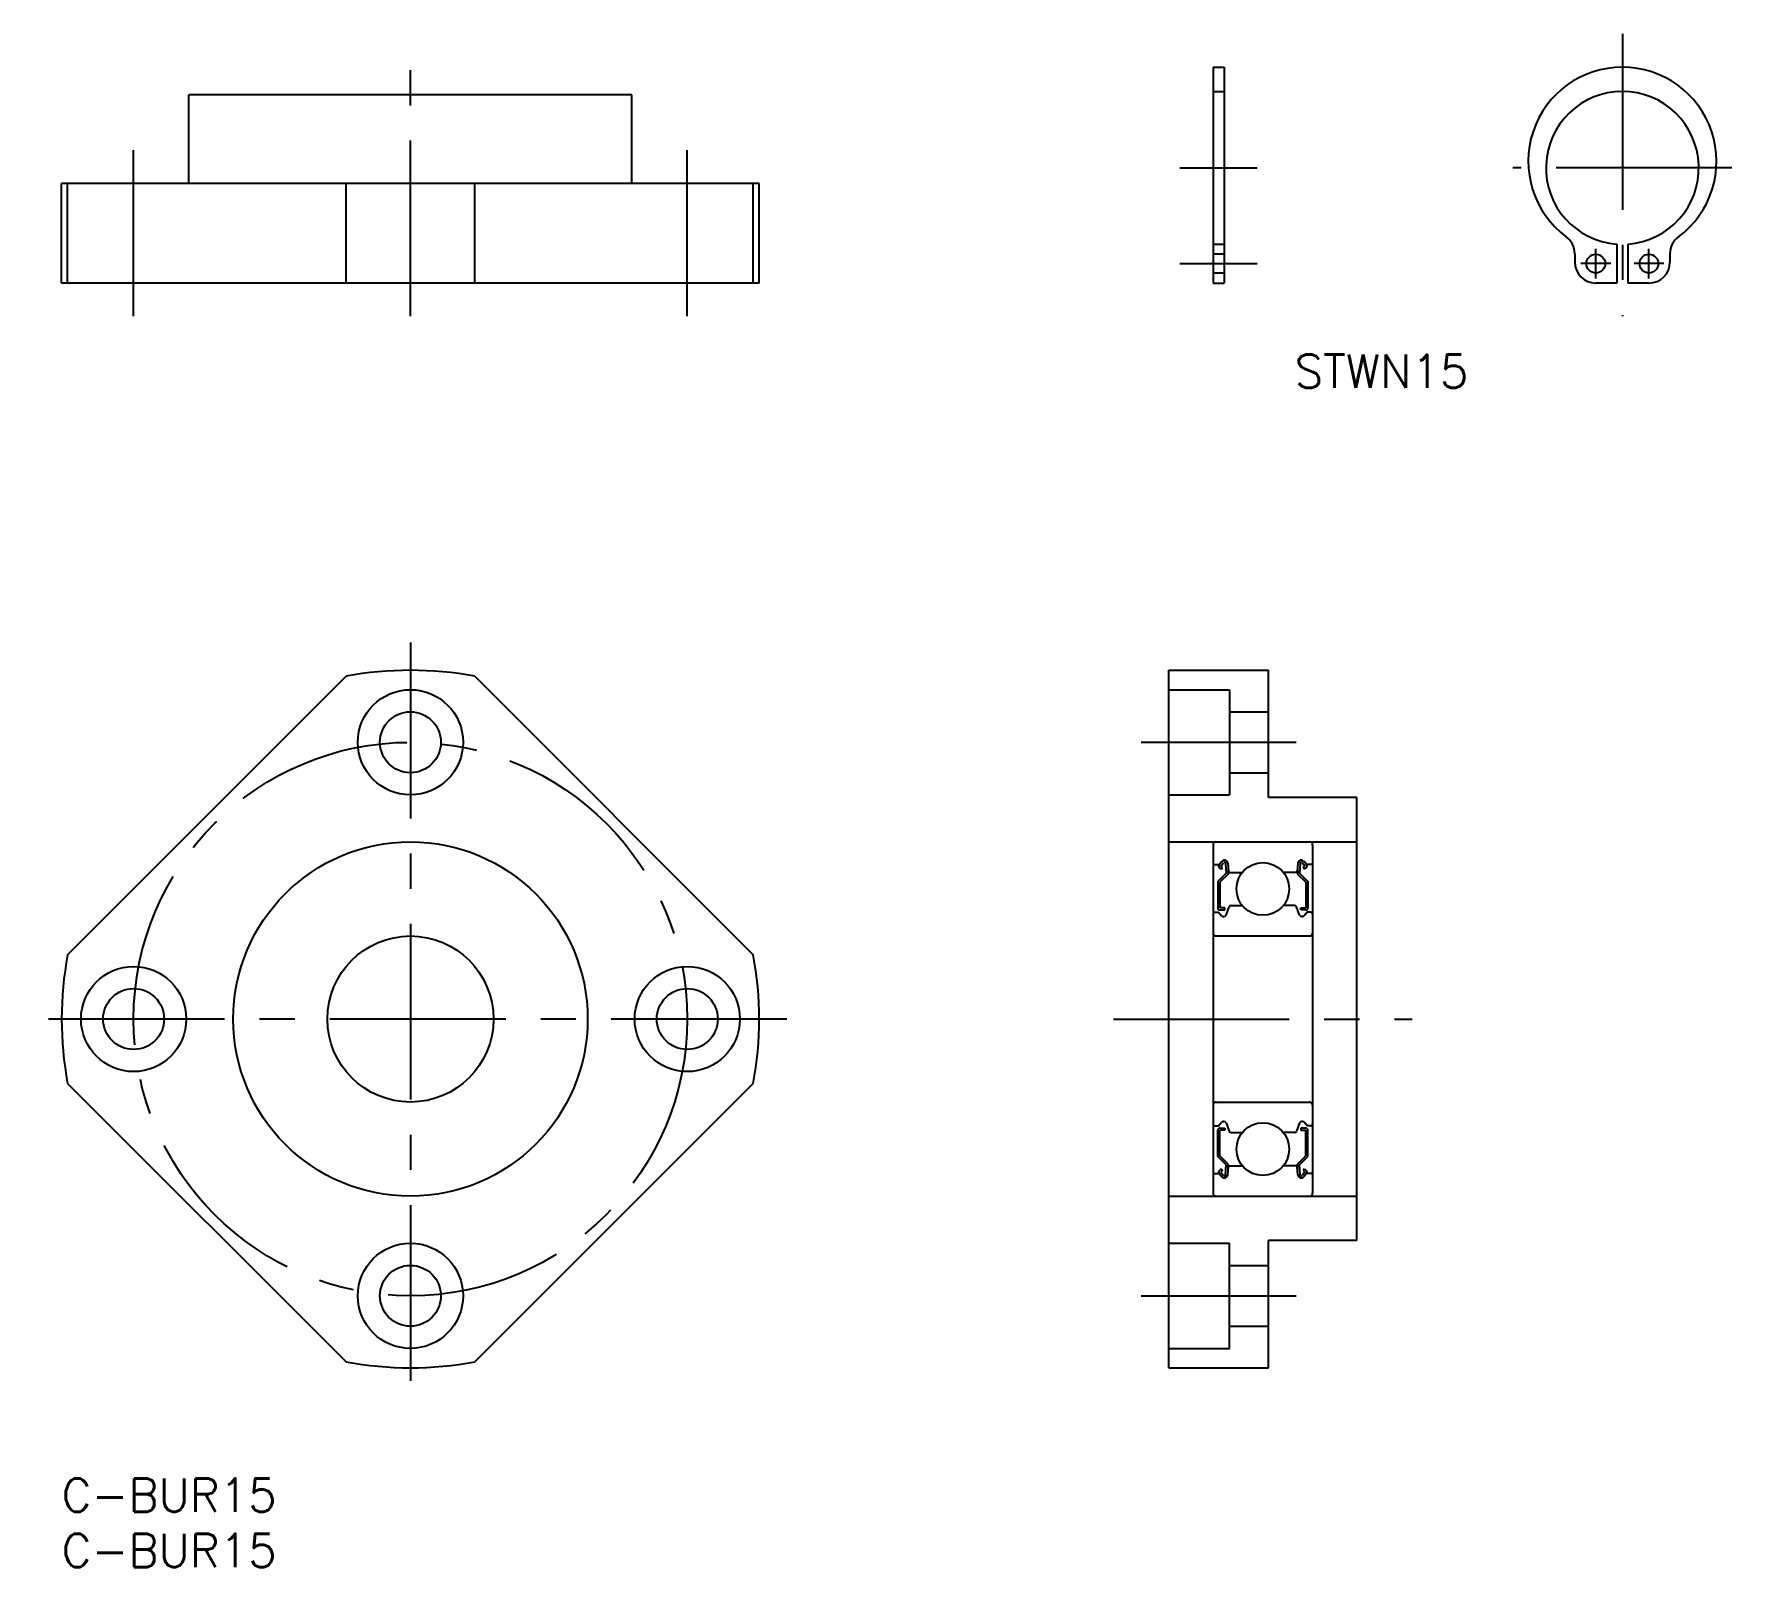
# Model space of a CAD drawing. Extents: x -2 to 151, y -8 to 130.
import ezdxf

# ---------------------------------------------------------------- set-up
doc = ezdxf.new("R2010")
doc.units = 0
doc.header["$LTSCALE"] = 0.5
doc.linetypes.add('CENTER', pattern=[50.8, 31.75, -6.35, 6.35, -6.35])
doc.linetypes.add('DASHED', pattern=[19.05, 12.7, -6.35])
for name, color, linetype in [('MSM_CENTER', 1, 'CENTER'), ('MSM_CONTINUOUS', 7, 'CONTINUOUS'), ('MSM_DASHED', 4, 'DASHED'), ('MSM_PART_NUMBER', 7, 'CONTINUOUS')]:
    doc.layers.add(name, color=color, linetype=linetype)
doc.styles.get("Standard").update_dxf_attribs({"font": 'txt.shx', "height": 3, "bigfont": 'bigfont.shx'})

# ---------------------------------------------------------------- blocks, each defined once
blk = doc.blocks.new('*U2')
at = {"layer": 'MSM_PART_NUMBER'}
blk.add_text('C-BUR15', height=3, dxfattribs=at).set_placement((0, -3))
blk = doc.blocks.new('*U3')
at = {"layer": 'MSM_PART_NUMBER'}
blk.add_text('C-BUR15', height=3, dxfattribs=at).set_placement((0, -8))
blk = doc.blocks.new('*U5')
at = {"layer": 'MSM_PART_NUMBER'}
blk.add_text('STWN15', height=3, dxfattribs=at).set_placement((111.36, 98.51))

msp = doc.modelspace()

# ---------------------------------------------------------------- linework, layer by layer
at = {"layer": 'MSM_CENTER'}
for p, q in [((140.95, 130.48), (140.95, 104.98)), ((31.5, 104.98), (31.5, 127.98)), ((6.5, 104.98), (6.5, 119.98)), ((56.5, 104.98), (56.5, 119.98)), ((100.98, 118.38), (107.98, 118.38)), ((150.85, 118.38), (131.05, 118.38)), ((138.55, 108.38), (138.55, 111.08)), ((143.35, 108.38), (143.35, 111.08)), ((100.98, 109.73), (107.98, 109.73)), ((139.9, 109.73), (137.2, 109.73)), ((144.7, 109.73), (142, 109.73)), ((31.5, 75.5), (31.5, 7.5)), ((97.48, 66.5), (111.48, 66.5)), ((65.5, 41.5), (-2.5, 41.5)), ((94.98, 41.5), (121.98, 41.5)), ((97.48, 16.5), (111.48, 16.5))]:
    msp.add_line(p, q, dxfattribs=at)
msp.add_circle((31.5, 41.5), 25, dxfattribs=at)
at = {"layer": 'MSM_CONTINUOUS'}
for p, q in [((103.98, 127.48), (103.98, 107.98)), ((103.98, 127.48), (104.98, 127.48)), ((104.98, 127.48), (104.98, 107.98)), ((11.5, 116.98), (11.5, 124.98)), ((51.5, 124.98), (11.5, 124.98)), ((51.5, 116.98), (51.5, 124.98)), ((0, 107.98), (0, 116.98)), ((63, 116.98), (0, 116.98)), ((0.54, 107.98), (0.54, 116.98)), ((25.69, 107.98), (25.69, 116.98)), ((37.31, 107.98), (37.31, 116.98)), ((62.46, 107.98), (62.46, 116.98)), ((63, 107.98), (63, 116.98)), ((136.65, 110.63), (136.65, 109.88)), ((140.45, 111.5), (140.45, 107.98)), ((141.45, 111.5), (141.45, 107.98)), ((145.25, 110.63), (145.25, 109.88)), ((63, 107.98), (0, 107.98)), ((103.98, 107.98), (104.98, 107.98)), ((140.45, 107.98), (138.55, 107.98)), ((143.35, 107.98), (141.45, 107.98)), ((0.54, 47.31), (25.69, 72.46)), ((37.31, 72.46), (62.46, 47.31)), ((99.98, 10), (99.98, 73)), ((99.98, 73), (108.98, 73)), ((108.98, 61.5), (108.98, 73)), ((99.98, 71.25), (105.48, 71.25)), ((105.48, 71.25), (105.48, 61.75)), ((105.48, 69.25), (108.98, 69.25)), ((105.48, 63.75), (108.98, 63.75)), ((99.98, 61.75), (105.48, 61.75)), ((116.98, 61.5), (108.98, 61.5)), ((116.98, 21.5), (116.98, 61.5)), ((99.98, 57.5), (116.98, 57.5)), ((103.98, 57.2), (103.98, 25.8)), ((112.98, 57.2), (112.98, 25.8)), ((104.08, 55.45), (104.54, 55.45)), ((104.54, 55.45), (104.79, 55.75)), ((104.69, 55.32), (104.94, 55.62)), ((104.85, 55.19), (104.69, 55.32)), ((105.12, 55.56), (105.16, 54.68)), ((105.32, 55.58), (105.38, 54.84)), ((111.64, 55.58), (111.58, 54.84)), ((111.84, 55.56), (111.8, 54.68)), ((112.27, 55.32), (112.02, 55.62)), ((112.11, 55.19), (112.27, 55.32)), ((112.42, 55.45), (112.17, 55.75)), ((112.88, 55.45), (112.42, 55.45)), ((105.16, 54.68), (104.41, 53.93)), ((104.41, 53.93), (104.41, 51.55)), ((104.72, 55.04), (104.56, 55.17)), ((105.36, 54.6), (104.61, 53.85)), ((104.61, 53.85), (104.61, 51.55)), ((104.72, 55.04), (104.85, 55.19)), ((105.36, 55.07), (105.36, 54.6)), ((105.48, 54.75), (106.63, 54.75)), ((111.48, 54.75), (110.33, 54.75)), ((111.6, 55.07), (111.6, 54.6)), ((111.6, 54.6), (112.35, 53.85)), ((111.8, 54.68), (112.55, 53.93)), ((112.24, 55.04), (112.11, 55.19)), ((112.24, 55.04), (112.4, 55.17)), ((112.35, 53.85), (112.35, 51.55)), ((112.55, 53.93), (112.55, 51.55)), ((104.18, 51.15), (104.48, 51.15)), ((104.48, 51.15), (104.76, 50.82)), ((105.06, 51.55), (104.61, 51.55)), ((104.61, 51.35), (105.06, 51.35)), ((104.91, 50.75), (104.97, 50.75)), ((105.06, 51.35), (105.06, 51.55)), ((105.16, 50.88), (105.43, 51.62)), ((105.62, 51.75), (106.63, 51.75)), ((111.34, 51.75), (110.33, 51.75)), ((111.8, 50.88), (111.53, 51.62)), ((111.9, 51.55), (112.35, 51.55)), ((111.9, 51.35), (111.9, 51.55)), ((112.35, 51.35), (111.9, 51.35)), ((112.05, 50.75), (111.99, 50.75)), ((112.48, 51.15), (112.2, 50.82)), ((112.78, 51.15), (112.48, 51.15)), ((104.28, 49), (112.68, 49)), ((0.54, 35.69), (25.69, 10.54)), ((37.31, 10.54), (62.46, 35.69)), ((104.28, 34), (112.68, 34)), ((104.91, 32.25), (104.97, 32.25)), ((112.05, 32.25), (111.99, 32.25)), ((104.18, 31.85), (104.48, 31.85)), ((104.41, 29.07), (104.41, 31.45)), ((104.48, 31.85), (104.76, 32.18)), ((104.61, 31.65), (105.06, 31.65)), ((105.06, 31.45), (104.61, 31.45)), ((104.61, 29.15), (104.61, 31.45)), ((105.06, 31.65), (105.06, 31.45)), ((105.16, 32.12), (105.43, 31.38)), ((105.62, 31.25), (106.63, 31.25)), ((111.34, 31.25), (110.33, 31.25)), ((111.8, 32.12), (111.53, 31.38)), ((112.35, 31.65), (111.9, 31.65)), ((111.9, 31.65), (111.9, 31.45)), ((111.9, 31.45), (112.35, 31.45)), ((112.48, 31.85), (112.2, 32.18)), ((112.35, 29.15), (112.35, 31.45)), ((112.78, 31.85), (112.48, 31.85)), ((112.55, 29.07), (112.55, 31.45)), ((105.36, 28.4), (104.61, 29.15)), ((111.6, 28.4), (112.35, 29.15)), ((105.16, 28.32), (104.41, 29.07)), ((104.72, 27.96), (104.56, 27.83)), ((104.85, 27.81), (104.69, 27.68)), ((104.69, 27.68), (104.94, 27.38)), ((104.72, 27.96), (104.85, 27.81)), ((105.12, 27.44), (105.16, 28.32)), ((105.32, 27.42), (105.38, 28.16)), ((105.36, 27.93), (105.36, 28.4)), ((105.48, 28.25), (106.63, 28.25)), ((111.48, 28.25), (110.33, 28.25)), ((111.64, 27.42), (111.58, 28.16)), ((111.6, 27.93), (111.6, 28.4)), ((111.8, 28.32), (112.55, 29.07)), ((111.84, 27.44), (111.8, 28.32)), ((112.27, 27.68), (112.02, 27.38)), ((112.24, 27.96), (112.11, 27.81)), ((112.11, 27.81), (112.27, 27.68)), ((112.24, 27.96), (112.4, 27.83)), ((104.08, 27.55), (104.54, 27.55)), ((104.54, 27.55), (104.79, 27.25)), ((112.42, 27.55), (112.17, 27.25)), ((112.88, 27.55), (112.42, 27.55)), ((99.98, 25.5), (116.98, 25.5)), ((108.98, 10), (108.98, 21.5)), ((116.98, 21.5), (108.98, 21.5)), ((99.98, 21.25), (105.48, 21.25)), ((105.48, 11.75), (105.48, 21.25)), ((105.48, 19.25), (108.98, 19.25)), ((105.48, 13.75), (108.98, 13.75)), ((99.98, 11.75), (105.48, 11.75)), ((99.98, 10), (108.98, 10))]:
    msp.add_line(p, q, dxfattribs=at)
for centre, radius in [((138.55, 109.73), 0.85), ((143.35, 109.73), 0.85), ((31.5, 66.5), 4.75), ((31.5, 66.5), 2.75), ((31.5, 41.5), 16), ((108.48, 53.25), 2.38), ((31.5, 41.5), 7.5), ((6.5, 41.5), 4.75), ((56.5, 41.5), 4.75), ((6.5, 41.5), 2.75), ((56.5, 41.5), 2.75), ((108.48, 29.75), 2.38), ((31.5, 16.5), 4.75), ((31.5, 16.5), 2.75)]:
    msp.add_circle(centre, radius, dxfattribs=at)
for centre, radius, start, end in [((140.95, 118.98), 8.5, 306.5949, 233.4051), ((140.95, 118.38), 6.9, 274.1555, 265.8445), ((134.75, 110.63), 1.9, 360, 53.4051), ((147.15, 110.63), 1.9, 126.5949, 180), ((138.55, 109.88), 1.9, 180, 270), ((143.35, 109.88), 1.9, 270, 0), ((31.5, 41.5), 31.5, 79.3713, 100.6287), ((104.28, 57.2), 0.3, 90, 180), ((112.68, 57.2), 0.3, 0, 90), ((104.08, 55.55), 0.1, 180, 270), ((104.69, 55.32), 0.2, 140.0002, 230.0848), ((105.02, 55.55), 0.3, 4.9968, 140.0002), ((105.02, 55.56), 0.1, 2.8198, 140.0033), ((111.94, 55.55), 0.3, 39.9998, 175.0032), ((111.94, 55.56), 0.1, 39.9967, 177.1802), ((112.27, 55.32), 0.2, 309.9152, 39.9998), ((112.88, 55.55), 0.1, 270, 0), ((105.48, 54.85), 0.1, 184.9968, 269.9995), ((111.48, 54.85), 0.1, 270.0005, 355.0032), ((104.18, 50.95), 0.2, 90, 180), ((104.61, 51.55), 0.2, 180, 270), ((104.91, 50.95), 0.2, 219.9962, 270), ((104.97, 50.95), 0.2, 270, 339.9919), ((105.62, 51.55), 0.2, 90, 159.9919), ((111.34, 51.55), 0.2, 20.0081, 90), ((111.99, 50.95), 0.2, 200.0081, 270), ((112.05, 50.95), 0.2, 270, 320.0038), ((112.35, 51.55), 0.2, 270, 0), ((112.78, 50.95), 0.2, 0, 90), ((104.28, 49.3), 0.3, 180, 270), ((112.68, 49.3), 0.3, 270, 0), ((31.5, 41.5), 31.5, 169.3713, 190.6287), ((31.5, 41.5), 31.5, 349.3713, 10.6287), ((104.28, 33.7), 0.3, 90, 180), ((112.68, 33.7), 0.3, 0, 90), ((104.91, 32.05), 0.2, 90, 140.0038), ((104.97, 32.05), 0.2, 20.0081, 90), ((111.99, 32.05), 0.2, 90, 159.9919), ((112.05, 32.05), 0.2, 39.9962, 90), ((104.18, 32.05), 0.2, 180, 270), ((104.61, 31.45), 0.2, 90, 180), ((105.62, 31.45), 0.2, 200.0081, 270), ((111.34, 31.45), 0.2, 270, 339.9919), ((112.35, 31.45), 0.2, 0, 90), ((112.78, 32.05), 0.2, 270, 0), ((104.69, 27.68), 0.2, 129.9152, 219.9998), ((105.48, 28.15), 0.1, 90.0005, 175.0032), ((111.48, 28.15), 0.1, 4.9968, 89.9995), ((112.27, 27.68), 0.2, 320.0002, 50.0848), ((104.08, 27.45), 0.1, 90, 180), ((105.02, 27.45), 0.3, 219.9998, 355.0032), ((105.02, 27.44), 0.1, 219.9967, 357.1802), ((111.94, 27.45), 0.3, 184.9968, 320.0002), ((111.94, 27.44), 0.1, 182.8198, 320.0033), ((112.88, 27.45), 0.1, 0, 90), ((104.28, 25.8), 0.3, 180, 270), ((112.68, 25.8), 0.3, 270, 0), ((31.5, 41.5), 31.5, 259.3713, 280.6287)]:
    msp.add_arc(centre, radius, start, end, dxfattribs=at)
at = {"layer": 'MSM_DASHED'}
for p, q in [((103.98, 125.28), (104.98, 125.28)), ((103.98, 111.48), (104.98, 111.48)), ((104.98, 110.58), (103.98, 110.58)), ((104.98, 108.88), (103.98, 108.88))]:
    msp.add_line(p, q, dxfattribs=at)

# ---------------------------------------------------------------- block references
at = {"layer": 'MSM_CONTINUOUS'}
for name in ['*U5', '*U2', '*U3']:
    msp.add_blockref(name, (0, 0), dxfattribs=at)

doc.saveas('drawing.dxf')
